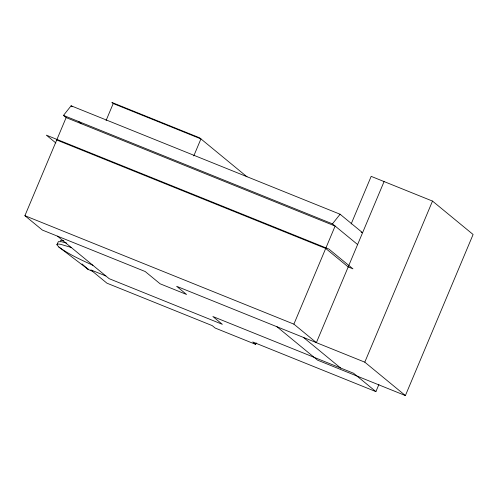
<?xml version="1.0" encoding="UTF-8"?>
<svg xmlns="http://www.w3.org/2000/svg" width="498" height="498" viewBox="0 0 498 498"><rect width="100%" height="100%" fill="white"/><g stroke="black" fill="none" stroke-linecap="round" stroke-linejoin="round"><path stroke-width="0.75" d="M351.158 223.976L371.172 176.36L432.507 201.086L473.1 234.49L405.391 395.568L364.791 362.164L176.641 286.306L186.563 294.467L160.132 283.81L145.186 271.516L42.361 230.064L24.9 215.696L66.134 117.603L63.476 115.412L71.102 105.788L340.09 214.233L362.575 232.734L361.137 232.155M106.062 120.566L113.22 103.54L111.869 102.432L199.586 137.797L247.014 176.821M92.292 271.136L88.426 269.58L58.826 247.014L56.915 244.748L58.347 241.648L61.646 241.76L66.645 243.061M193.772 155.93L200.931 138.905L113.22 103.54M105.875 275.973L90.767 269.879L106.914 283.169L212.216 325.624L215.161 328.045L255.673 344.379L256.271 342.954M384.083 181.565L316.373 342.643L293.888 324.148L335.123 226.048L66.134 117.603M364.791 362.164L432.507 201.086M255.673 344.379L252.723 341.958L375.903 391.615L378.903 384.475M56.915 244.748L57.276 244.188L58.503 244.045L60.575 244.306L71.202 247.444M60.32 241.007L60.663 240.49L61.827 240.353L63.781 240.609M63.476 115.412L332.459 223.857L340.09 214.233M56.728 139.988L325.711 248.434L348.195 266.934L352.951 268.852L328.892 249.062L46.333 135.139L55.863 142.976M24.9 215.696L293.888 324.148M405.391 395.568L317.556 360.154L276.956 326.756M92.914 265.31C81.23 259.894 69.29 254.621 58.826 247.014M332.459 223.857L357.608 244.549M71.102 105.788L72.266 106.74M78.584 121.5L81.249 123.691M375.903 391.615L353.561 373.239L212.864 316.516L222.363 324.329L109.187 278.693L57.475 236.152M303.463 337.439L340.651 368.034M82.021 263.94L88.426 269.58L87.455 268.378"/></g></svg>
